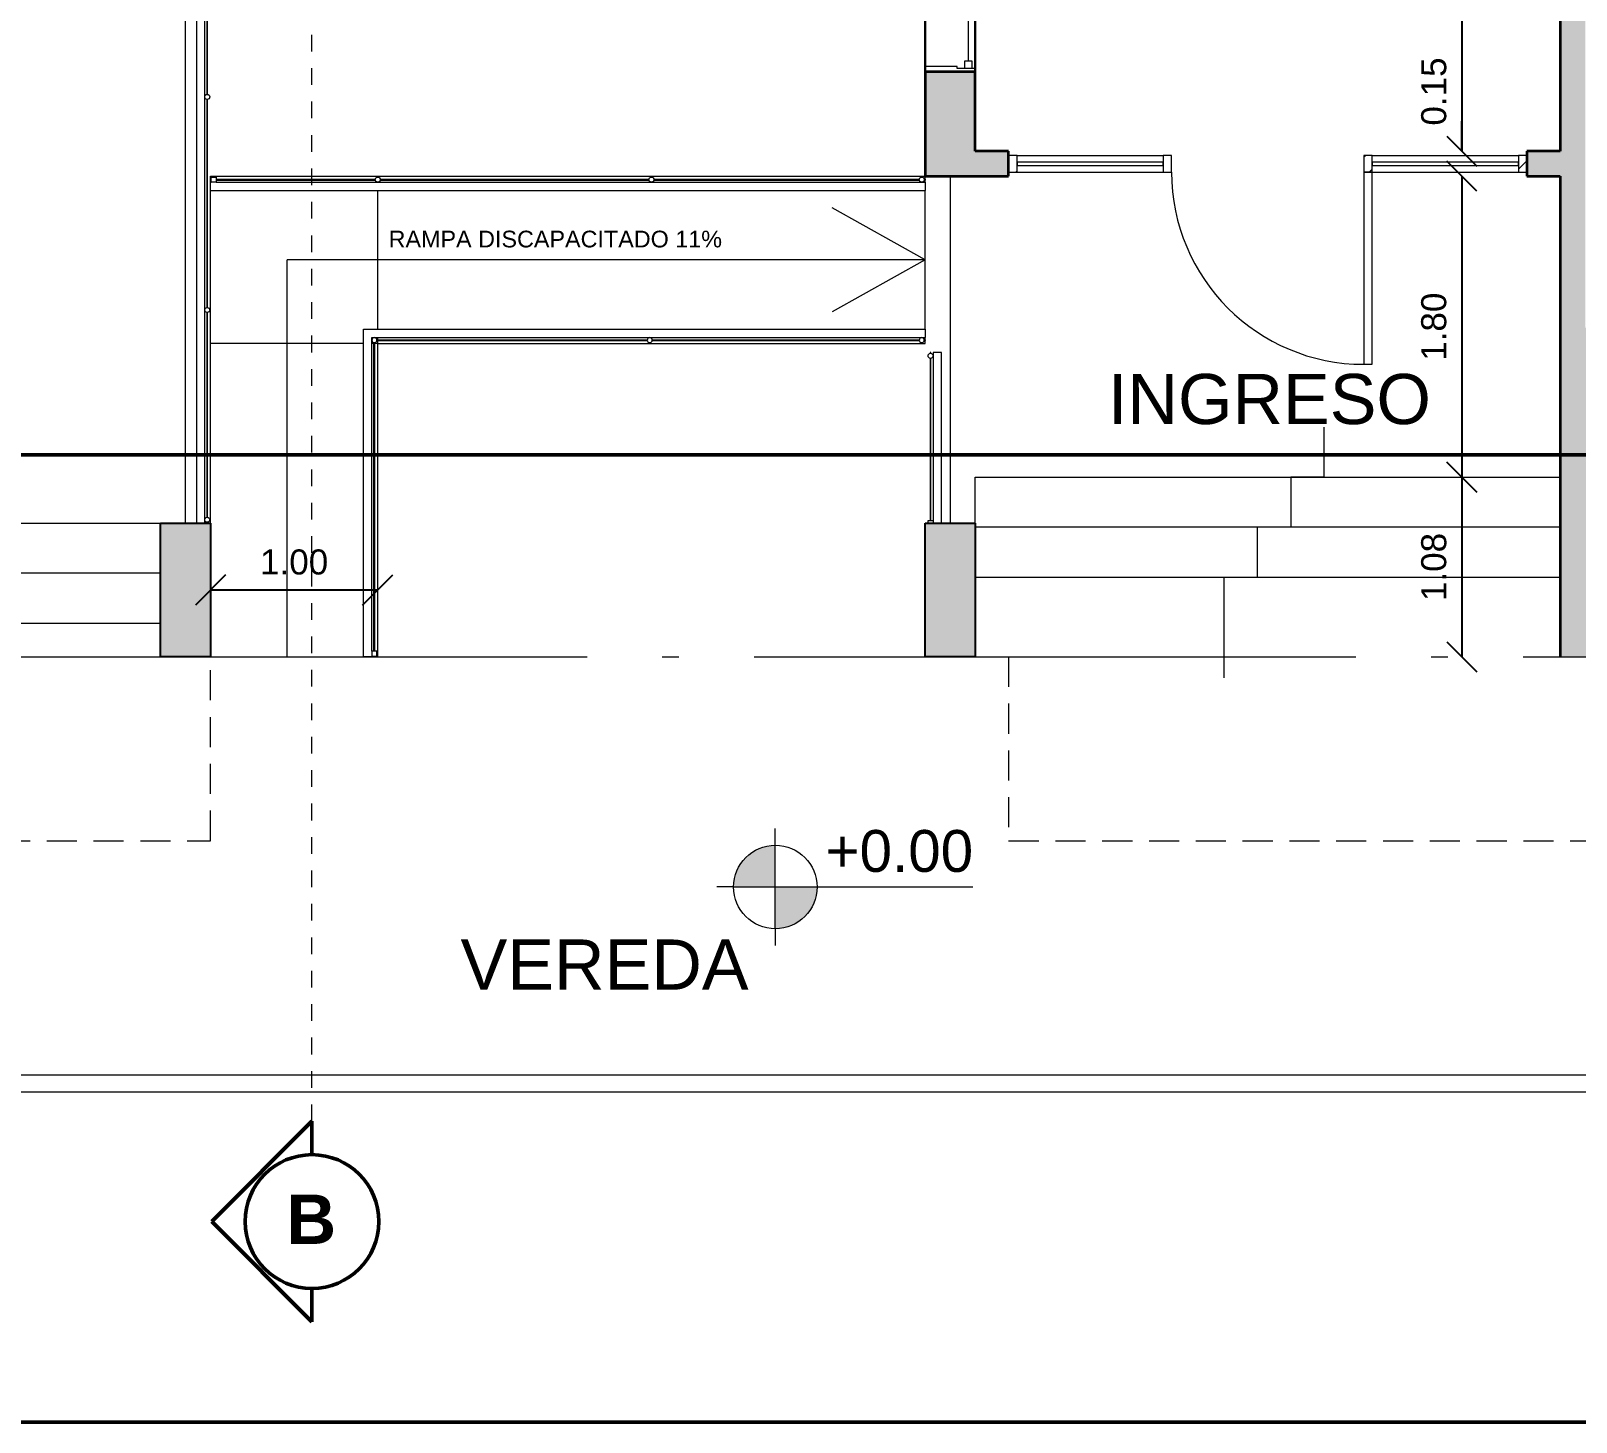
# Model space of a CAD drawing. Header units: metres. Extents: x 42 to 294, y -52 to 32.
# Drawn here: x 101.83 to 111.08, y 3.34 to 11.66 of the extents above; entities that cross this region are included whole.
import ezdxf

# ---------------------------------------------------------------- set-up
doc = ezdxf.new("R2010")
doc.units = ezdxf.units.M
doc.header["$LTSCALE"] = 0.15
for name, pattern in [('ACAD_ISO02W100', [15, 12, -3]), ('ACAD_ISO04W100', [30, 24, -3, 0, -3]), ('Trazo punto', [0.015875, 0.00635, -0.004763, 0, -0.004763])]:
    doc.linetypes.add(name, pattern=pattern)
doc.layers.get('0').update_dxf_attribs({"lineweight": 20})
for name, color, linetype, lineweight in [('A-----SYP', 6, 'Continuous', 50), ('A-DOORSYM', 1, 'Continuous', 9), ('A-FLORHRM', 1, 'Continuous', 9), ('A-FLOROTM', 6, 'Continuous', 13), ('A-FLORSTM', 2, 'Continuous', 9), ('A-GLAZIDM', 6, 'Continuous', 9), ('A-WALL', 2, 'Continuous', 30), ('A-WALLCWM', 6, 'Continuous', 9), ('Accesorios', 4, 'Continuous', 20), ('PROYECCIONES', 7, 'ACAD_ISO02W100', 9), ('RECUADRO', 82, 'Continuous', 50), ('S-COLSPRM', 6, 'Continuous', 9), ('S-GRIDIDM', 1, 'Continuous', 20)]:
    doc.layers.add(name, color=color, linetype=linetype, lineweight=lineweight)
doc.layers.add('Hatch', color=8, linetype='Continuous')
doc.layers.add('MUROS', color=11, linetype='Continuous')
doc.styles.get("Standard").update_dxf_attribs({"font": 'arial.ttf', "height": 0.15})
doc.dimstyles.new('Copy of Annotative', dxfattribs={"dimtxt": 0.15, "dimasz": 0.18, "dimexe": 0.18, "dimexo": 0.0625, "dimgap": 0.09, "dimtad": 1, "dimzin": 0, "dimdsep": 46, "dimtxsty": 'Standard', "dimblk": 'OBLIQUE', "dimcen": 0.09, "dimse1": 1, "dimse2": 1, "dimadec": 0, "dimazin": 0, "dimtfac": 1, "dimtofl": 0, "dimtmove": 0, "dimatfit": 3, "dimfxl": 1, "dimtolj": 1, "dimtzin": 0, "dimarcsym": 0})

# ---------------------------------------------------------------- blocks, each defined once
blk = doc.blocks.new('Pilar rectangular hormigón - 300x800 mm-168-01 PBaja')
at = {"layer": 'S-COLSPRM'}
for p, q in [((0.15, 0.4), (-0.15, 0.4)), ((-0.15, 0.4), (-0.15, -0.4)), ((0.15, -0.4), (0.15, 0.4)), ((-0.15, -0.4), (0.15, -0.4))]:
    blk.add_line(p, q, dxfattribs=at)
blk = doc.blocks.new('Barandilla - 30 mm-1-01 PBaja')
at = {"layer": 'A-FLORHRM'}
for p, q in [((-0.015, 0.0008), (-0.015, -0.014)), ((0.015, -0.014), (0.015, 0.0008)), ((-0.015, -0.014), (0.015, -0.014))]:
    blk.add_line(p, q, dxfattribs=at)
blk = doc.blocks.new('Barandilla - 30 mm-2-01 PBaja')
at = {"layer": 'A-FLORHRM'}
for start, end in [(0, 180), (180, 360)]:
    blk.add_arc((0, 0), 0.015, start, end, dxfattribs=at)
blk = doc.blocks.new('Barandilla - Barandilla-167-01 PBaja')
at = {"layer": 'A-FLORHRM'}
for p, q in [((20.6685, -6.1598), (20.6635, -6.1598)), ((20.6635, -6.1598), (20.6635, -6.1652)), ((20.6685, -6.1652), (20.6685, -6.1598)), ((20.731, -6.1598), (20.681, -6.1598)), ((20.681, -6.1598), (20.681, -6.1798)), ((20.681, -6.1798), (20.681, -7.1658)), ((20.731, -7.1807), (20.731, -6.1598)), ((20.6635, -6.1945), (20.6635, -7.1658)), ((20.6685, -7.1658), (20.6685, -6.1945))]:
    blk.add_line(p, q, dxfattribs=at)
at = {"layer": 'A-FLORHRM', "extrusion": (0, 0, -1), "zscale": -1, "rotation": 180}
for name, p in [('Barandilla - 30 mm-2-01 PBaja', (-20.666, -6.1798)), ('Barandilla - 30 mm-1-01 PBaja', (-20.666, -7.1798))]:
    blk.add_blockref(name, p, dxfattribs=at)
blk = doc.blocks.new('Barandilla - 30 mm-3-01 PBaja')
at = {"layer": 'A-FLORHRM'}
for p, q in [((0.015, 0.016), (-0.015, 0.016)), ((-0.015, 0.016), (-0.015, -0.014)), ((0.015, -0.014), (0.015, 0.016)), ((-0.015, -0.014), (0.015, -0.014))]:
    blk.add_line(p, q, dxfattribs=at)
blk = doc.blocks.new('Barandilla - Barandilla-166-01 PBaja')
at = {"layer": 'A-FLORHRM'}
for p, q in [((16.2736, -2.0807), (16.2736, -7.1807)), ((16.3236, -2.0847), (16.3236, -2.0807)), ((16.3236, -3.3557), (16.3236, -2.1147)), ((16.3361, -2.0807), (16.3361, -2.0847)), ((16.3361, -2.1147), (16.3361, -3.341)), ((16.3411, -2.0847), (16.3411, -2.0807)), ((16.3411, -3.341), (16.3411, -2.1147)), ((16.3236, -4.6307), (16.3236, -3.3557)), ((16.3361, -3.3703), (16.3361, -4.616)), ((16.3411, -4.616), (16.3411, -3.3703)), ((16.3236, -5.9057), (16.3236, -4.6307)), ((16.3361, -4.6453), (16.3361, -5.891)), ((16.3411, -5.891), (16.3411, -4.6453)), ((16.3236, -7.1607), (16.3236, -5.9057)), ((16.3361, -5.9203), (16.3361, -7.146)), ((16.3411, -7.146), (16.3411, -5.9203)), ((16.3236, -7.1807), (16.3236, -7.1607)), ((16.3361, -7.1753), (16.3361, -7.1807)), ((16.3411, -7.1807), (16.3411, -7.1753))]:
    blk.add_line(p, q, dxfattribs=at)
at = {"layer": 'A-FLORHRM', "extrusion": (0, 0, -1), "zscale": -1}
for name, p in [('Barandilla - 30 mm-3-01 PBaja', (-16.3386, -2.1007)), ('Barandilla - 30 mm-2-01 PBaja', (-16.3386, -3.3557)), ('Barandilla - 30 mm-2-01 PBaja', (-16.3386, -4.6307)), ('Barandilla - 30 mm-2-01 PBaja', (-16.3386, -5.9057)), ('Barandilla - 30 mm-2-01 PBaja', (-16.3386, -7.1607))]:
    blk.add_blockref(name, p, dxfattribs=at)
blk = doc.blocks.new('Panel de sistema - Acristalado-133-01 PBaja')
at = {"layer": 'A-WALLCWM'}
for p, q in [((0.4375, 0.01), (-0.4375, 0.01)), ((-0.4375, 0.01), (-0.4375, -0.01)), ((0.4375, -0.01), (0.4375, 0.01)), ((-0.4375, -0.01), (0.4375, -0.01))]:
    blk.add_line(p, q, dxfattribs=at)
blk = doc.blocks.new('Sgl Glass _2_ - Puerta vidrio-132-01 PBaja')
at = {"layer": 'A-DOORSYM', "lineweight": 13}
blk.add_line((0.575, -0.05), (0.575, -1.2), dxfattribs=at)
at = {"layer": 'A-DOORSYM'}
blk.add_arc((0.575, -0.05), 1.15, 180, 270, dxfattribs=at)
blk = doc.blocks.new('Panel de sistema - Acristalado-131-01 PBaja')
at = {"layer": 'A-WALLCWM'}
for p, q in [((0.4375, 0.01), (-0.4375, 0.01)), ((-0.4375, 0.01), (-0.4375, -0.01)), ((0.4375, -0.01), (0.4375, 0.01)), ((-0.4375, -0.01), (0.4375, -0.01))]:
    blk.add_line(p, q, dxfattribs=at)
blk = doc.blocks.new('Montante rectangular - Montante rectangular - 5x10 cm Aluminio-147-01 PBaja')
at = {"layer": 'A-WALLCWM'}
h = blk.add_hatch(dxfattribs=at)
h.set_pattern_fill('FP1_1', color=256, style=0, pattern_type=2)
h.set_pattern_definition([(225, (0.211, -0.05), (0.25173, -0.25173), []), (225, (0.211, -0.431), (0.25173, -0.25173), [])])
h.paths.add_polyline_path([(-0.05, -0.05), (0, -0.05), (0, 0.05), (-0.05, 0.05)], flags=0)
at = {"layer": 'A-WALLCWM', "lineweight": 13}
for p, q in [((0, 0.05), (-0.05, 0.05)), ((-0.05, 0.05), (-0.05, -0.05)), ((0, -0.05), (0, 0.05)), ((-0.05, -0.05), (0, -0.05))]:
    blk.add_line(p, q, dxfattribs=at)
blk = doc.blocks.new('Montante rectangular - Montante rectangular - 5x10 cm Aluminio-146-01 PBaja')
at = {"layer": 'A-WALLCWM'}
h = blk.add_hatch(dxfattribs=at)
h.set_pattern_fill('FP1_2', color=256, style=0, pattern_type=2)
h.set_pattern_definition([(315, (-0.242, -0.05), (0.25173, 0.25173), []), (315, (-0.242, -0.431), (0.25173, 0.25173), [])])
h.paths.add_polyline_path([(0, 0.05), (0, -0.05), (-0.05, -0.05), (-0.05, 0.05)], flags=0)
at = {"layer": 'A-WALLCWM', "lineweight": 13}
for p, q in [((-0.05, -0.05), (-0.05, 0.05)), ((-0.05, 0.05), (0, 0.05)), ((0, 0.05), (0, -0.05)), ((0, -0.05), (-0.05, -0.05))]:
    blk.add_line(p, q, dxfattribs=at)
blk = doc.blocks.new('Montante rectangular - Montante rectangular - 5x10 cm Aluminio-145-01 PBaja')
at = {"layer": 'A-WALLCWM'}
h = blk.add_hatch(dxfattribs=at)
h.set_pattern_fill('FP1_3', color=256, style=0, pattern_type=2)
h.set_pattern_definition([(315, (-0.233, -0.05), (0.25173, 0.25173), []), (315, (-0.233, -0.431), (0.25173, 0.25173), [])])
h.paths.add_polyline_path([(0.025, 0.05), (0.025, -0.05), (-0.025, -0.05), (-0.025, 0.05)], flags=0)
at = {"layer": 'A-WALLCWM', "lineweight": 13}
for p, q in [((-0.025, -0.05), (-0.025, 0.05)), ((-0.025, 0.05), (0.025, 0.05)), ((0.025, 0.05), (0.025, -0.05)), ((0.025, -0.05), (-0.025, -0.05))]:
    blk.add_line(p, q, dxfattribs=at)
blk = doc.blocks.new('Montante rectangular - Montante rectangular - 5x10 cm Aluminio-144-01 PBaja')
at = {"layer": 'A-WALLCWM'}
h = blk.add_hatch(dxfattribs=at)
h.set_pattern_fill('FP1_4', color=256, style=0, pattern_type=2)
h.set_pattern_definition([(315, (-0.221, -0.05), (0.25173, 0.25173), []), (315, (-0.221, -0.431), (0.25173, 0.25173), [])])
h.paths.add_polyline_path([(0.025, 0.05), (0.025, -0.05), (-0.025, -0.05), (-0.025, 0.05)], flags=0)
at = {"layer": 'A-WALLCWM', "lineweight": 13}
for p, q in [((-0.025, -0.05), (-0.025, 0.05)), ((-0.025, 0.05), (0.025, 0.05)), ((0.025, 0.05), (0.025, -0.05)), ((0.025, -0.05), (-0.025, -0.05))]:
    blk.add_line(p, q, dxfattribs=at)
blk = doc.blocks.new('Barandilla - 30 mm-11-01 PBaja')
at = {"layer": 'A-FLORHRM'}
for p, q in [((0.015, 0.016), (-0.015, 0.016)), ((-0.015, 0.016), (-0.015, -0.014)), ((0.015, -0.014), (0.015, 0.016)), ((-0.015, -0.014), (0.015, -0.014))]:
    blk.add_line(p, q, dxfattribs=at)
blk = doc.blocks.new('Barandilla - 30 mm-12-01 PBaja')
at = {"layer": 'A-FLORHRM'}
for start, end in [(0, 180), (180, 360)]:
    blk.add_arc((0, 0), 0.015, start, end, dxfattribs=at)
blk = doc.blocks.new('Barandilla - 30 mm-13-01 PBaja')
at = {"layer": 'A-FLORHRM'}
for start, end in [(0, 180), (180, 360)]:
    blk.add_arc((0, 0), 0.015, start, end, dxfattribs=at)
blk = doc.blocks.new('Barandilla - 30 mm-14-01 PBaja')
at = {"layer": 'A-FLORHRM'}
for start, end in [(0, 180), (180, 360)]:
    blk.add_arc((0, 0), 0.015, start, end, dxfattribs=at)
blk = doc.blocks.new('Barandilla - Barandilla-98-01 PBaja')
at = {"layer": 'A-FLORHRM'}
for p, q in [((17.2736, -6.0207), (20.6336, -6.0207)), ((17.2736, -7.9807), (17.2736, -6.0207)), ((17.3236, -7.9466), (17.3236, -6.0707)), ((17.3236, -6.0707), (20.6336, -6.0707)), ((17.3361, -7.9466), (17.3361, -6.1003)), ((17.3411, -7.9466), (17.3411, -6.1003)), ((17.3533, -6.0832), (18.9714, -6.0832)), ((17.3533, -6.0882), (18.9714, -6.0882)), ((19.0008, -6.0832), (20.5989, -6.0832)), ((19.0008, -6.0882), (20.5989, -6.0882)), ((20.6283, -6.0832), (20.6336, -6.0832)), ((20.6283, -6.0882), (20.6336, -6.0882)), ((20.6336, -6.0207), (20.6336, -6.0707)), ((20.6336, -6.0832), (20.6336, -6.0882)), ((17.3236, -7.9807), (17.2736, -7.9807)), ((17.3236, -7.9807), (17.3236, -7.9766)), ((17.3361, -7.9807), (17.3361, -7.9766)), ((17.3411, -7.9807), (17.3361, -7.9807)), ((17.3411, -7.9807), (17.3411, -7.9766))]:
    blk.add_line(p, q, dxfattribs=at)
for name, p, rotation in [('Barandilla - 30 mm-13-01 PBaja', (17.3386, -6.0857), 180), ('Barandilla - 30 mm-14-01 PBaja', (18.9861, -6.0857), 89.99999999999982), ('Barandilla - 30 mm-12-01 PBaja', (20.6136, -6.0857), 89.99999999999982), ('Barandilla - 30 mm-11-01 PBaja', (17.3386, -7.9607), 180)]:
    blk.add_blockref(name, p, dxfattribs=dict(at, rotation=rotation))
blk = doc.blocks.new('Barandilla - 30 mm-15-01 PBaja')
at = {"layer": 'A-FLORHRM'}
for start, end in [(0, 180), (180, 360)]:
    blk.add_arc((0, 0), 0.015, start, end, dxfattribs=at)
blk = doc.blocks.new('Barandilla - 30 mm-0-01 PBaja')
at = {"layer": 'A-FLORHRM'}
for start, end in [(0, 180), (180, 360)]:
    blk.add_arc((0, 0), 0.015, start, end, dxfattribs=at)
blk = doc.blocks.new('Barandilla - Barandilla-95-01 PBaja')
at = {"layer": 'A-FLORHRM'}
for p, q in [((16.3586, -5.1232), (16.3626, -5.1232)), ((16.3586, -5.1282), (16.3586, -5.1232)), ((16.3586, -5.1282), (16.3626, -5.1282)), ((16.3586, -5.1407), (16.3626, -5.1407)), ((16.3586, -5.1907), (16.3586, -5.1407)), ((16.3926, -5.1232), (17.3439, -5.1232)), ((16.3926, -5.1282), (17.3439, -5.1282)), ((16.3926, -5.1407), (17.3586, -5.1407)), ((17.3586, -5.1407), (20.6336, -5.1407)), ((17.3733, -5.1232), (18.9814, -5.1232)), ((17.3733, -5.1282), (18.9814, -5.1282)), ((19.0108, -5.1232), (20.5989, -5.1232)), ((19.0108, -5.1282), (20.5989, -5.1282)), ((20.6283, -5.1232), (20.6336, -5.1232)), ((20.6283, -5.1282), (20.6336, -5.1282)), ((20.6336, -5.1232), (20.6336, -5.1282)), ((20.6336, -5.1407), (20.6336, -5.1907)), ((16.3586, -5.1907), (17.3586, -5.1907)), ((17.3586, -5.1907), (20.6336, -5.1907))]:
    blk.add_line(p, q, dxfattribs=at)
at = {"layer": 'A-FLORHRM', "extrusion": (0, 0, -1), "zscale": -1, "rotation": 270.0000000000002}
for name, p in [('Barandilla - 30 mm-3-01 PBaja', (-16.3786, -5.1257)), ('Barandilla - 30 mm-15-01 PBaja', (-17.3586, -5.1257)), ('Barandilla - 30 mm-0-01 PBaja', (-18.9961, -5.1257)), ('Barandilla - 30 mm-12-01 PBaja', (-20.6136, -5.1257))]:
    blk.add_blockref(name, p, dxfattribs=at)
blk = doc.blocks.new('Montante rectangular - Montante rectangular - 5x10 cm Aluminio-64-01 PBaja')
at = {"layer": 'A-WALLCWM'}
for p, q in [((21.1836, -4.9807), (22.0586, -4.9807)), ((21.1836, -5.0807), (22.0586, -5.0807))]:
    blk.add_line(p, q, dxfattribs=at)
blk = doc.blocks.new('Deslizante con cubrejuntas - 2000 x 1200mm-44-01 PBaja')
at = {"layer": 'A-GLAZIDM', "lineweight": 13}
for p, q in [((-1, 0.15), (-0.98095, 0.15)), ((-0.98095, 0.15), (-0.98095, 0.04205)), ((-0.022225, 0.13095), (-0.022225, 0.04205)), ((0.022225, 0.13095), (-0.022225, 0.13095)), ((0.022225, 0.04205), (0.022225, 0.13095)), ((0.022225, 0.108725), (0.9365, 0.108725)), ((0.9365, 0.13095), (0.9365, 0.0865)), ((0.98095, 0.13095), (0.9365, 0.13095)), ((0.98095, 0.15), (0.98095, 0.04205)), ((1, 0.15), (0.98095, 0.15)), ((1, -0.15), (1, 0.15)), ((-0.9365, 0.0865), (-0.98095, 0.0865)), ((-0.98095, 0.04205), (-0.96825, 0.04205)), ((-0.96825, 0.04205), (-0.9365, 0.04205)), ((-0.96825, 0.04205), (-0.96825, -0.15)), ((-0.9365, 0.04205), (-0.9365, 0.0865)), ((-0.022225, 0.064275), (-0.9365, 0.064275)), ((0.022225, 0.0865), (-0.022225, 0.0865)), ((-0.022225, 0.04205), (0.022225, 0.04205)), ((0.9365, 0.0865), (0.98095, 0.0865)), ((0.96825, 0.04205), (0.96825, -0.15)), ((0.98095, 0.04205), (0.96825, 0.04205)), ((-0.96825, -0.15), (-1, -0.15)), ((0.96825, -0.15), (1, -0.15))]:
    blk.add_line(p, q, dxfattribs=at)
blk = doc.blocks.new('Sección - Extremo de sección-3896-01 PBaja')
at = {"layer": 'A-----SYP'}
for p, q in [((-0.006, 0.005983), (-0.012, 0)), ((0, 0), (-0.006, 0.005983)), ((-0.012, 0), (-0.01, 0)), ((-0.002, 0), (0, 0))]:
    blk.add_line(p, q, dxfattribs=at)
blk.add_circle((-0.006, 0), 0.004, dxfattribs=at)
blk.add_arc((-0.006, 0), 0.004, 0, 180, dxfattribs=at)
blk = doc.blocks.new('_Oblique')
at = {"color": 0, "linetype": 'ByBlock', "lineweight": -2}
blk.add_line((-0.5, -0.5), (0.5, 0.5), dxfattribs=at)
blk = doc.blocks.new('*D2638')
at = {"color": 0, "lineweight": -2, "ltscale": 0.1, "transparency": 16777216}
blk.add_line((102.908, 8.3193), (103.908, 8.3193), dxfattribs=at)
at = {"layer": 'Defpoints', "color": 0, "ltscale": 0.1, "transparency": 16777216}
for p in [(102.908, 8.3193), (103.908, 8.3193), (103.908, 8.3193)]:
    blk.add_point(p, dxfattribs=at)
at = {"color": 0, "lineweight": -2, "ltscale": 0.1, "transparency": 16777216, "xscale": 0.18, "yscale": 0.18, "zscale": 0.18, "rotation": 180}
blk.add_blockref('_Oblique', (102.908, 8.3193), dxfattribs=at)
at = {"color": 0, "lineweight": -2, "ltscale": 0.1, "transparency": 16777216, "xscale": 0.18, "yscale": 0.18, "zscale": 0.18}
blk.add_blockref('_Oblique', (103.908, 8.3193), dxfattribs=at)
at = {"color": 0, "ltscale": 0.1, "transparency": 16777216, "insert": (103.408, 8.4859), "char_height": 0.15, "attachment_point": 5}
blk.add_mtext('\\A1;1.00', dxfattribs=at)
blk = doc.blocks.new('*D2602')
at = {"color": 0, "lineweight": -2, "ltscale": 0.1, "transparency": 16777216}
blk.add_line((110.3937, 20.6443), (110.3937, 10.9443), dxfattribs=at)
at = {"layer": 'Defpoints', "color": 0, "ltscale": 0.1, "transparency": 16777216}
for p in [(110.3072, 20.6443), (110.3072, 10.9443), (110.3937, 10.9443)]:
    blk.add_point(p, dxfattribs=at)
at = {"color": 0, "lineweight": -2, "ltscale": 0.1, "transparency": 16777216, "xscale": 0.18, "yscale": 0.18, "zscale": 0.18}
for p, rotation in [((110.3937, 20.6443), 90), ((110.3937, 10.9443), 270)]:
    blk.add_blockref('_Oblique', p, dxfattribs=dict(at, rotation=rotation))
at = {"color": 0, "ltscale": 0.1, "transparency": 16777216, "insert": (110.2272, 15.7943), "char_height": 0.15, "attachment_point": 5, "rotation": 90}
blk.add_mtext('\\A1;9.70', dxfattribs=at)
blk = doc.blocks.new('*D2603')
at = {"color": 0, "lineweight": -2, "ltscale": 0.1, "transparency": 16777216}
for p, q in [((110.3937, 10.9443), (110.3937, 11.1243)), ((110.3937, 10.7943), (110.3937, 10.6143))]:
    blk.add_line(p, q, dxfattribs=at)
at = {"layer": 'Defpoints', "color": 0, "ltscale": 0.1, "transparency": 16777216}
for p in [(110.3072, 10.9443), (110.3937, 10.7943), (110.783, 10.7943)]:
    blk.add_point(p, dxfattribs=at)
at = {"color": 0, "lineweight": -2, "ltscale": 0.1, "transparency": 16777216, "xscale": 0.18, "yscale": 0.18, "zscale": 0.18}
for p, rotation in [((110.3937, 10.9443), 270), ((110.3937, 10.7943), 90)]:
    blk.add_blockref('_Oblique', p, dxfattribs=dict(at, rotation=rotation))
at = {"color": 0, "ltscale": 0.1, "transparency": 16777216, "insert": (110.2272, 11.3015), "char_height": 0.15, "attachment_point": 5, "rotation": 90}
blk.add_mtext('\\A1;0.15', dxfattribs=at)
blk = doc.blocks.new('*D2604')
at = {"color": 0, "lineweight": -2, "ltscale": 0.1, "transparency": 16777216}
blk.add_line((110.3937, 10.7943), (110.3937, 8.9943), dxfattribs=at)
at = {"layer": 'Defpoints', "color": 0, "ltscale": 0.1, "transparency": 16777216}
for p in [(110.783, 10.7943), (110.3922, 8.9943), (110.3937, 8.9943)]:
    blk.add_point(p, dxfattribs=at)
at = {"color": 0, "lineweight": -2, "ltscale": 0.1, "transparency": 16777216, "xscale": 0.18, "yscale": 0.18, "zscale": 0.18}
for p, rotation in [((110.3937, 10.7943), 90), ((110.3937, 8.9943), 270)]:
    blk.add_blockref('_Oblique', p, dxfattribs=dict(at, rotation=rotation))
at = {"color": 0, "ltscale": 0.1, "transparency": 16777216, "insert": (110.2272, 9.8943), "char_height": 0.15, "attachment_point": 5, "rotation": 90}
blk.add_mtext('\\A1;1.80', dxfattribs=at)
blk = doc.blocks.new('*D2605')
at = {"color": 0, "lineweight": -2, "ltscale": 0.1, "transparency": 16777216}
blk.add_line((110.3937, 8.9943), (110.3937, 7.9193), dxfattribs=at)
at = {"layer": 'Defpoints', "color": 0, "ltscale": 0.1, "transparency": 16777216}
for p in [(110.3922, 8.9943), (110.3937, 7.9193), (110.3937, 7.9193)]:
    blk.add_point(p, dxfattribs=at)
at = {"color": 0, "lineweight": -2, "ltscale": 0.1, "transparency": 16777216, "xscale": 0.18, "yscale": 0.18, "zscale": 0.18}
for p, rotation in [((110.3937, 8.9943), 90), ((110.3937, 7.9193), 270)]:
    blk.add_blockref('_Oblique', p, dxfattribs=dict(at, rotation=rotation))
at = {"color": 0, "ltscale": 0.1, "transparency": 16777216, "insert": (110.2272, 8.4568), "char_height": 0.15, "attachment_point": 5, "rotation": 90}
blk.add_mtext('\\A1;1.08', dxfattribs=at)

msp = doc.modelspace()

# ---------------------------------------------------------------- hatches: boundary and pattern name
at = {"ltscale": 0.1}
h = msp.add_hatch(color=256, dxfattribs=at)
h.paths.add_polyline_path([(106.287, 6.7924, 0.414214), (106.037, 6.5424), (106.037, 6.5424), (106.287, 6.5424)])
h.paths.add_polyline_path([(106.537, 6.5424), (106.287, 6.5424), (106.287, 6.2924, 0.414214)])
at = {"layer": 'Hatch', "linetype": 'ACAD_ISO04W100'}
h = msp.add_hatch(color=256, dxfattribs=at)
h.paths.add_polyline_path([(102.608, 7.9193), (102.908, 7.9193), (102.908, 8.7193), (102.608, 8.7193)])
h.paths.add_polyline_path([(107.483, 8.7193), (107.183, 8.7193), (107.183, 7.9193), (107.483, 7.9193)])
at = {"layer": 'MUROS', "ltscale": 0.1}
msp.add_hatch(color=256, dxfattribs=at).paths.add_polyline_path([(114.633, 20.7943), (112.833, 20.7943), (112.833, 20.8943), (112.683, 20.8943), (112.683, 20.8443), (112.683, 20.7943), (109.333, 20.7943), (109.333, 20.7443), (109.633, 20.7443), (109.633, 20.6443), (110.983, 20.6443), (110.983, 10.9443), (110.783, 10.9443), (110.783, 10.7943), (110.983, 10.7943), (110.983, 9.1283), (111.283, 9.1283), (111.283, 9.8893), (111.133, 9.8893), (111.133, 13.5443), (111.833, 13.5443), (111.833, 13.6943), (111.133, 13.6943), (111.133, 15.4943), (112.633, 15.4943), (112.633, 13.6943), (112.533, 13.6943), (112.533, 13.5443), (112.883, 13.5443), (112.883, 13.6943), (112.833, 13.6943), (112.783, 13.6943), (112.783, 15.4943), (114.958, 15.4943), (114.958, 14.3193), (115.108, 14.3193), (115.108, 15.4943), (119.308, 15.4943), (119.308, 14.3193), (119.608, 14.3193), (119.608, 15.9443), (119.308, 15.9443), (119.308, 15.6443), (112.783, 15.6443), (112.783, 17.5943), (112.533, 17.5943), (112.533, 17.4443), (112.583, 17.4443), (112.633, 17.4443), (112.633, 15.6443), (111.133, 15.6443), (111.133, 17.4443), (111.833, 17.4443), (111.833, 17.5943), (111.133, 17.5943), (111.133, 20.6443), (112.633, 20.6443), (112.633, 18.5693), (112.783, 18.5693), (112.783, 20.6443), (114.633, 20.6443)])
h = msp.add_hatch(color=256, dxfattribs=at)
h.paths.add_polyline_path([(113.583, 13.6943), (113.583, 13.5443), (115.108, 13.5443), (115.108, 13.7193), (114.958, 13.7193), (114.958, 13.6943)])
h.paths.add_polyline_path([(119.608, 11.9176), (119.608, 12.3193), (119.308, 12.3193), (119.308, 12.0419), (119.055, 11.7889), (119.2671, 11.5767)])
h.paths.add_polyline_path([(119.608, 13.4193), (119.608, 13.7193), (119.308, 13.7193), (119.308, 13.4193)])
h.paths.add_polyline_path([(114.408, 8.2193), (114.408, 7.9193), (114.733, 7.9193), (114.733, 8.2193)])
h.paths.add_polyline_path([(115.4854, 8.2193), (115.333, 8.2193), (115.333, 7.9193), (115.6097, 7.9193), (116.0003, 8.3099), (115.7882, 8.522)])
h.paths.add_polyline_path([(112.183, 7.9193), (112.508, 7.9193), (112.508, 8.2193), (112.183, 8.2193)])
h.paths.add_polyline_path([(111.283, 8.2193), (111.283, 9.1283), (110.983, 9.1283), (110.983, 7.9193), (111.583, 7.9193), (111.583, 8.2193)])
h.paths.add_polyline_path([(107.633, 14.1193), (107.633, 13.8193), (109.033, 13.8193), (109.033, 14.1193)])
h.paths.add_polyline_path([(107.483, 13.8193), (107.183, 13.8193), (107.183, 13.4193), (107.483, 13.4193)])
h.paths.add_polyline_path([(107.483, 11.4193), (107.183, 11.4193), (107.183, 10.7943), (107.683, 10.7943), (107.683, 10.9443), (107.483, 10.9443)])
h.paths.add_polyline_path([(107.633, 16.4193), (107.483, 16.4193), (107.483, 14.1193), (107.633, 14.1193)])

# ---------------------------------------------------------------- linework, layer by layer
for p, q in [((107.183, 10.2943), (106.6273, 10.6055)), ((103.3655, 7.9193), (103.3655, 10.2943)), ((107.183, 10.2943), (103.3655, 10.2943)), ((107.183, 10.2943), (106.6273, 9.983))]:
    msp.add_line(p, q)
at = {"ltscale": 0.1}
for p, q in [((106.287, 6.7924), (106.287, 6.8924)), ((106.287, 6.2924), (106.287, 6.7924)), ((106.037, 6.5424), (105.937, 6.5424)), ((106.037, 6.5424), (107.4689, 6.5424)), ((106.287, 6.2924), (106.287, 6.1924))]:
    msp.add_line(p, q, dxfattribs=at)
msp.add_circle((106.287, 6.5424), 0.25, dxfattribs=at)
at = {"layer": 'A-----SYP', "linetype": 'Trazo punto', "lineweight": 15}
msp.add_line((103.5148, 5.141), (103.5148, 28.8093), dxfattribs=at)
at = {"layer": 'A-----SYP'}
msp.add_line((120.9078, 9.1283), (87.7412, 9.1283), dxfattribs=at)
at = {"layer": 'A-DOORSYM', "ltscale": 0.1}
for p, q in [((109.858, 10.8193), (109.808, 10.8193)), ((109.858, 9.6693), (109.858, 10.8193)), ((109.808, 9.6693), (109.858, 9.6693))]:
    msp.add_line(p, q, dxfattribs=at)
at = {"layer": 'A-FLOROTM'}
for p, q in [((102.758, 8.7193), (102.758, 13.8193)), ((107.333, 10.7943), (107.333, 8.7193)), ((107.483, 8.7193), (107.483, 8.9943)), ((107.483, 8.9943), (110.983, 8.9943)), ((96.508, 8.7193), (102.608, 8.7193)), ((107.483, 7.9193), (107.483, 7.9176)), ((110.983, 7.9176), (110.983, 7.9193)), ((87.7605, 5.4176), (119.608, 5.4176)), ((87.7605, 5.3176), (119.608, 5.3176))]:
    msp.add_line(p, q, dxfattribs=at)
at = {"layer": 'A-FLORSTM'}
for p, q in [((102.908, 10.7768), (102.908, 10.7943)), ((102.908, 10.7943), (103.908, 10.7943)), ((102.908, 10.7593), (102.908, 10.7718)), ((103.908, 10.7943), (107.183, 10.7943)), ((103.908, 10.7893), (103.908, 10.7943)), ((107.183, 10.7768), (107.183, 10.7943)), ((107.183, 10.7593), (107.183, 10.7718)), ((102.908, 9.7943), (102.908, 10.7093)), ((103.908, 9.8793), (103.908, 10.7093)), ((107.183, 9.8793), (107.183, 10.7093)), ((103.908, 9.8168), (103.908, 9.8293)), ((103.908, 9.7943), (103.908, 9.8118)), ((107.183, 9.8168), (107.183, 9.8293)), ((107.183, 9.7943), (107.183, 9.8118)), ((102.908, 8.7193), (102.908, 9.7943)), ((103.823, 9.7943), (102.908, 9.7943)), ((103.8855, 9.7943), (103.873, 9.7943)), ((103.908, 9.7943), (103.8905, 9.7943)), ((103.908, 9.7943), (107.183, 9.7943)), ((103.908, 7.9193), (103.908, 9.7943)), ((110.983, 8.6943), (107.483, 8.6943)), ((102.608, 8.4193), (96.508, 8.4193)), ((110.983, 8.3943), (107.483, 8.3943)), ((102.608, 8.1193), (96.5084, 8.1193)), ((103.8855, 7.9193), (103.873, 7.9193)), ((103.908, 7.9193), (103.8905, 7.9193))]:
    msp.add_line(p, q, dxfattribs=at)
at = {"layer": 'A-WALL', "lineweight": 35}
for p, q in [((110.983, 20.6443), (110.983, 10.9443)), ((107.183, 11.4193), (107.183, 10.7943)), ((107.483, 11.4193), (107.183, 11.4193)), ((107.483, 10.9443), (107.483, 11.4193)), ((107.683, 10.9443), (107.483, 10.9443)), ((107.683, 10.7943), (107.683, 10.9443)), ((110.983, 10.9443), (110.783, 10.9443)), ((110.783, 10.9443), (110.783, 10.7943)), ((107.183, 10.7943), (107.683, 10.7943)), ((110.783, 10.7943), (110.983, 10.7943)), ((110.983, 10.7943), (110.983, 7.9193))]:
    msp.add_line(p, q, dxfattribs=at)
at = {"layer": 'A-WALL'}
for p, q in [((107.183, 11.4193), (107.183, 13.4193)), ((107.483, 13.4193), (107.483, 11.4193))]:
    msp.add_line(p, q, dxfattribs=at)
at = {"layer": 'Accesorios'}
for p, q in [((109.5708, 8.9943), (109.5708, 9.2943)), ((109.5708, 8.9943), (109.3708, 8.9943)), ((109.3708, 8.9943), (109.3708, 8.6943)), ((109.3708, 8.6943), (109.1708, 8.6943)), ((109.1708, 8.6943), (109.1708, 8.3943)), ((109.1708, 8.3943), (108.9708, 8.3943)), ((108.9708, 8.3943), (108.9708, 7.7943))]:
    msp.add_line(p, q, dxfattribs=at)
at = {"layer": 'Hatch'}
for p, q in [((102.608, 7.9193), (102.608, 8.7193)), ((102.608, 8.7193), (102.908, 8.7193)), ((102.908, 8.7193), (102.908, 7.9193)), ((107.183, 7.9193), (107.183, 8.7193)), ((107.183, 8.7193), (107.483, 8.7193)), ((107.483, 8.7193), (107.483, 7.9193)), ((102.908, 7.9193), (102.608, 7.9193)), ((107.483, 7.9193), (107.183, 7.9193))]:
    msp.add_line(p, q, dxfattribs=at)
at = {"layer": 'PROYECCIONES', "ltscale": 0.1}
for p, q in [((102.908, 6.8193), (102.908, 7.9193)), ((107.683, 7.9193), (107.683, 6.8193)), ((89.608, 6.8193), (102.908, 6.8193)), ((107.683, 6.8193), (119.108, 6.8193))]:
    msp.add_line(p, q, dxfattribs=at)
at = {"layer": 'RECUADRO', "ltscale": 0.1}
for p, q in [((125.7908, 3.341), (83.7908, 3.341)), ((83.7908, 3.341), (125.7908, 3.341))]:
    msp.add_line(p, q, dxfattribs=at)
at = {"layer": 'S-COLSPRM'}
for p, q in [((102.908, 8.7193), (102.608, 8.7193)), ((102.608, 8.7193), (102.608, 7.9193)), ((102.908, 7.9193), (102.908, 8.7193)), ((102.608, 7.9193), (102.908, 7.9193))]:
    msp.add_line(p, q, dxfattribs=at)
at = {"layer": 'S-GRIDIDM', "linetype": 'ACAD_ISO04W100'}
msp.add_line((87.7605, 7.9193), (119.608, 7.9193), dxfattribs=at)

# ---------------------------------------------------------------- block references
at = {"layer": 'A-----SYP', "xscale": 99.99999999999993, "yscale": 99.99999999999993, "zscale": 99.99999999999993, "rotation": 90}
msp.add_blockref('Sección - Extremo de sección-3896-01 PBaja', (103.5148, 5.141), dxfattribs=at)
at = {"layer": 'A-FLORHRM'}
for name in ['Barandilla - Barandilla-166-01 PBaja', 'Barandilla - Barandilla-95-01 PBaja', 'Barandilla - Barandilla-98-01 PBaja', 'Barandilla - Barandilla-167-01 PBaja']:
    msp.add_blockref(name, (86.5495, 15.8999), dxfattribs=at)
at = {"layer": 'A-GLAZIDM', "rotation": 270}
msp.add_blockref('Deslizante con cubrejuntas - 2000 x 1200mm-44-01 PBaja', (107.333, 12.4193), dxfattribs=at)
at = {"layer": 'A-WALLCWM', "rotation": 180}
msp.add_blockref('Montante rectangular - Montante rectangular - 5x10 cm Aluminio-147-01 PBaja', (107.683, 10.8693), dxfattribs=at)
at = {"layer": 'A-WALLCWM'}
for name, p in [('Montante rectangular - Montante rectangular - 5x10 cm Aluminio-64-01 PBaja', (86.5495, 15.8999)), ('Montante rectangular - Montante rectangular - 5x10 cm Aluminio-64-01 PBaja', (88.6745, 15.8999)), ('Panel de sistema - Acristalado-133-01 PBaja', (108.1705, 10.8693)), ('Sgl Glass _2_ - Puerta vidrio-132-01 PBaja', (109.233, 10.8693)), ('Sgl Glass _2_ - Puerta vidrio-132-01 PBaja', (109.233, 10.8693)), ('Panel de sistema - Acristalado-131-01 PBaja', (110.2955, 10.8693))]:
    msp.add_blockref(name, p, dxfattribs=at)
at = {"layer": 'A-WALLCWM', "extrusion": (0, 0, -1), "rotation": 180}
for name, p in [('Montante rectangular - Montante rectangular - 5x10 cm Aluminio-144-01 PBaja', (-108.633, 10.8693)), ('Montante rectangular - Montante rectangular - 5x10 cm Aluminio-145-01 PBaja', (-109.833, 10.8693)), ('Montante rectangular - Montante rectangular - 5x10 cm Aluminio-146-01 PBaja', (-110.783, 10.8693))]:
    msp.add_blockref(name, p, dxfattribs=at)
at = {"layer": 'S-COLSPRM'}
msp.add_blockref('Pilar rectangular hormigón - 300x800 mm-168-01 PBaja', (107.333, 8.3193), dxfattribs=at)

# ---------------------------------------------------------------- texts
for s, p in [('INGRESO', (108.2769, 9.3118)), ('VEREDA', (104.4037, 5.9284))]:
    msp.add_text(s, height=0.3).set_placement(p)
at = {"ltscale": 0.1, "attachment_point": 1}
for s, insert, char_height, width in [('RAMPA DISCAPACITADO 11%', (103.9732, 10.4688), 0.1, 2.147718), ('{\\fArial|b0|i0|c0|p34;+0.00}', (106.587, 6.883), 0.25, 1.011329)]:
    msp.add_mtext(s, dxfattribs=dict(at, insert=insert, char_height=char_height, width=width))

# ---------------------------------------------------------------- dimensions: what is measured, and where the dimension line sits
at = {"ltscale": 0.1}
for base, p1, p2, override, picture, middle in [((110.3937, 10.9443), (110.3072, 20.6443), (110.3072, 10.9443), {"dimscale": 0, "dimtix": 0, "dimtofl": 0, "dimtmove": 0, "dimatfit": 3}, '*D2602', (110.2272, 15.7943)), ((110.3937, 8.9943), (110.783, 10.7943), (110.3922, 8.9943), {"dimscale": 0, "dimtix": 0, "dimtofl": 0, "dimtmove": 1, "dimatfit": 3}, '*D2604', (110.2272, 9.8943)), ((110.3937436338, 7.9192826266), (110.3921974189, 8.9942826266), (110.3937436338, 7.9192826266), {"dimscale": 0, "dimtix": 0, "dimtofl": 0, "dimtmove": 1, "dimatfit": 3}, '*D2605', (110.2271576856, 8.4567826266))]:
    dim = msp.add_linear_dim(base=base, p1=p1, p2=p2, angle=90, dimstyle='Copy of Annotative', override=override, dxfattribs=at)
    dim.commit()
    dim.dimension.update_dxf_attribs({"geometry": picture, "text_midpoint": middle})
dim = msp.add_linear_dim(base=(110.3937, 10.7943), p1=(110.3072, 10.9443), p2=(110.783, 10.7943), angle=90, dimstyle='Copy of Annotative', override={"dimscale": 0, "dimtix": 0, "dimtofl": 0, "dimtmove": 1, "dimatfit": 3}, dxfattribs=at)
dim.commit()
dim.dimension.update_dxf_attribs({"geometry": '*D2603', "text_midpoint": (110.3937, 11.3015), "dimtype": 160})
dim = msp.add_linear_dim(base=(103.908, 8.3193), p1=(102.908, 8.3193), p2=(103.908, 8.3193), dimstyle='Copy of Annotative', override={"dimscale": 0, "dimtix": 0, "dimtofl": 0, "dimtmove": 0, "dimatfit": 3}, dxfattribs=at)
dim.commit()
dim.dimension.update_dxf_attribs({"geometry": '*D2638', "text_midpoint": (103.408, 8.4859)})

# ---------------------------------------------------------------- next in the draw order: texts
at = {"layer": 'A-----SYP', "insert": (103.5104, 4.7022), "char_height": 0.29506, "width": 0.162, "attachment_point": 2, "line_spacing_factor": 0.938532, "bg_fill": 3, "box_fill_scale": 1.25, "bg_fill_color": 0, "bg_fill_transparency": 0}
msp.add_mtext('{\\fArial|b1|i0|c0|p34;B}', dxfattribs=at)

doc.saveas('drawing.dxf')
